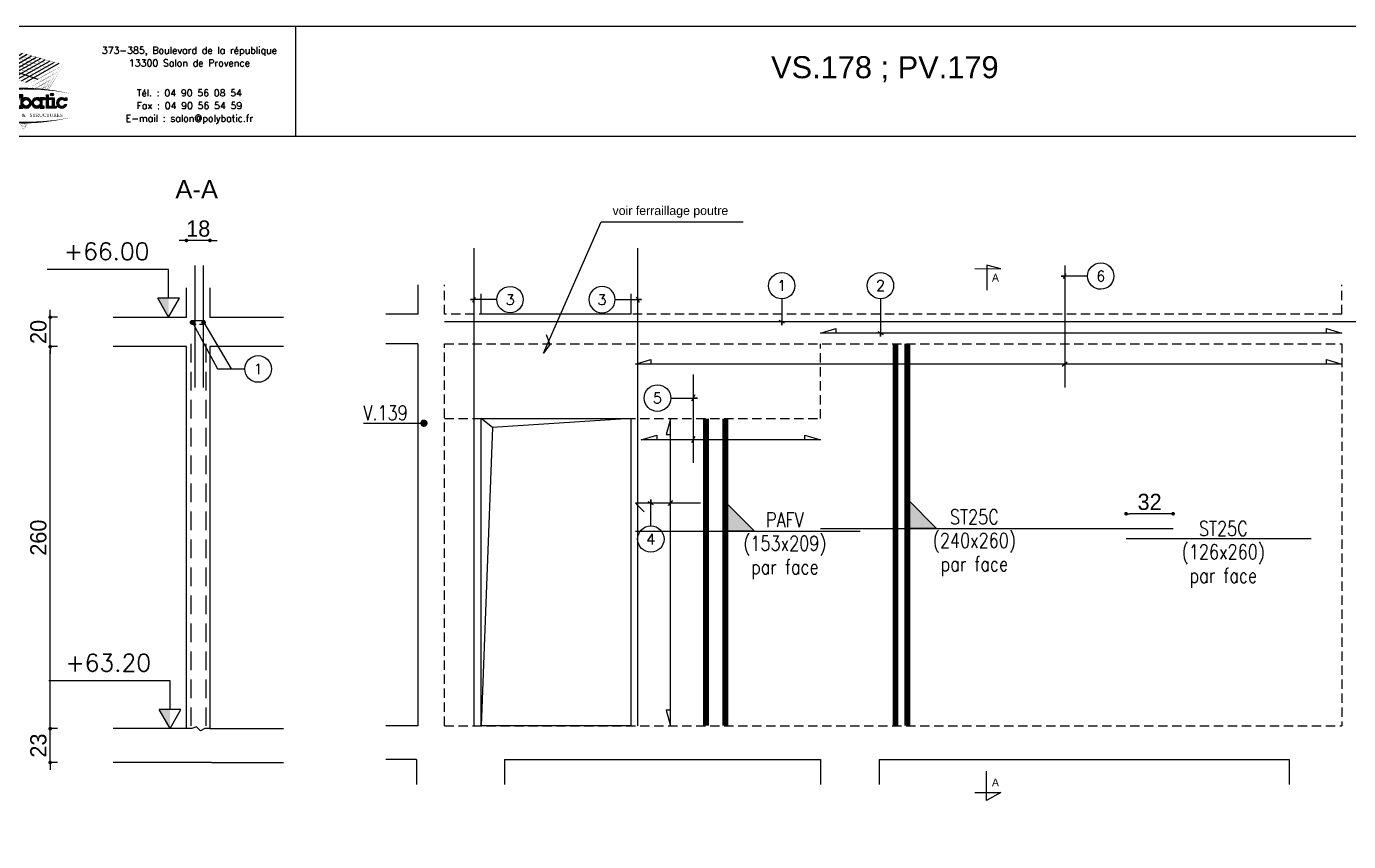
# Model space of a CAD drawing. Header units: metres. Extents: x -5618 to 118954, y -306 to 4637.
# Drawn here: x 90001 to 90901, y 1019 to 1574 of the extents above; entities that cross this region are included whole.
import ezdxf
from ezdxf.enums import TextEntityAlignment as Align

# ---------------------------------------------------------------- set-up
doc = ezdxf.new("R2010")
doc.units = ezdxf.units.M
doc.linetypes.add('CACHE', pattern=[9.525, 6.35, -3.175])
doc.linetypes.add('CACHEX2', pattern=[19.05, 12.7, -6.35])
for name, color, linetype in [('COTATION', 1, 'Continuous'), ('GO-FER-HA', 140, 'Continuous'), ('GO-TEXTE', 9, 'Continuous'), ('K_ENT_M_Building_V.76', 7, 'Continuous'), ('STR_COTATION', 1, 'Continuous'), ('STR_TS', 22, 'Continuous'), ('STR_TS_TXT', 7, 'Continuous'), ('STR_VOI-POT', 6, 'Continuous')]:
    doc.layers.add(name, color=color, linetype=linetype)
doc.layers.add('Kofragna_forma', color=7, linetype='Continuous', lineweight=70)
doc.styles.add('ARIAL', font='ARIAL.TTF')
doc.styles.add('GrDimensions', font='simplex.shx')
doc.styles.add('Lucida', font='LSANSI.TTF')
doc.styles.add('POLYBATIC', font='TIMES.TTF')
doc.styles.add('schéma', font='simplex.shx')
doc.styles.add('TEXTE', font='romans.shx')
doc.styles.add('TEXTE TS', font='romans.shx', dxfattribs={"width": 0.7, "oblique": 15})
doc.styles.add('TEXTEBA', font='ARIAL.TTF')
doc.dimstyles.new('COUPE-20', dxfattribs={"dimscale": 0.5, "dimtxt": 22, "dimasz": 5, "dimexe": 0.05, "dimexo": 0, "dimgap": 5, "dimtad": 1, "dimdec": 0, "dimdsep": 46, "dimtxsty": 'Standard', "dimblk1": 'DOT', "dimblk2": 'DOT', "dimsah": 1, "dimcen": 0, "dimdle": 150, "dimclrd": 1, "dimclre": 1, "dimclrt": 7, "dimadec": 0, "dimazin": 0, "dimtfac": 1, "dimtdec": 0, "dimtix": 1, "dimtmove": 2, "dimatfit": 3, "dimldrblk": 'DOT', "dimfxl": 0, "dimtvp": 1, "dimtolj": 1, "dimtzin": 0, "dimarcsym": 0})

# ---------------------------------------------------------------- blocks, each defined once
blk = doc.blocks.new('A$C492E529B')
h = blk.add_hatch(color=256)
h.paths.add_polyline_path([(-1.983, 0.1), (-2.083, 0.1), (-2.083, 0.3), (-1.933, 0.3, 1), (-1.933, 0.7), (-2.283, 0.7), (-2.283, 0.6), (-2.183, 0.6), (-2.183, 0.1), (-2.283, 0.1), (-2.283, 0), (-1.983, 0)])
h.paths.add_polyline_path([(-2.083, 0.4), (-2.083, 0.6), (-1.933, 0.6, -1), (-1.933, 0.4)], flags=16)
for color, points in [(256, [(-0.938, 0.7), (-1.138, 0.7), (-1.138, 0.6), (-1.038, 0.6), (-1.038, 0.1), (-1.138, 0.1), (-1.138, 0), (-0.838, 0), (-0.838, 0.1), (-0.938, 0.1)]), (256, [(1.393, 0.55), (1.292, 0.55), (1.292, 0.7), (1.193, 0.7), (1.193, 0.55), (1.093, 0.55), (1.093, 0.45), (1.193, 0.45), (1.193, 0), (1.393, 0), (1.393, 0.1), (1.292, 0.1), (1.292, 0.45), (1.393, 0.45)]), (140, [(1.413, 0.725, 1), (1.563, 0.725, 1)]), (256, [(-0.367, 0.45), (-0.268, 0.45), (-0.268, 0.55), (-0.523, 0.55), (-0.523, 0.45), (-0.473, 0.45), (-0.543, 0.253), (-0.612, 0.45), (-0.562, 0.45), (-0.562, 0.55), (-0.818, 0.55), (-0.818, 0.45), (-0.718, 0.45), (-0.595, 0.101), (-0.648, -0.05), (-0.718, -0.05), (-0.718, -0.15), (-0.468, -0.15), (-0.468, -0.05), (-0.543, -0.05)]), (256, [(1.613, 0.55), (1.413, 0.55), (1.413, 0.45), (1.513, 0.45), (1.513, 0.1), (1.413, 0.1), (1.413, 0), (1.712, 0), (1.712, 0.1), (1.613, 0.1)]), (256, [(2.13, 0.4), (2.283, 0.4), (2.283, 0.55), (2.183, 0.55), (2.183, 0.487, 3.359496), (2.272, 0.2), (2.166, 0.2, -3.125802)])]:
    blk.add_hatch(color=color).paths.add_polyline_path(points)
h = blk.add_hatch(color=256)
h.paths.add_polyline_path([(-0.047, 0.487), (-0.047, 0.7), (-0.248, 0.7), (-0.248, 0.6), (-0.147, 0.6), (-0.147, 0.1), (-0.248, 0.1), (-0.248, 0), (-0.047, 0), (-0.047, 0.063, 2.12132)])
h.paths.add_polyline_path([(-0.047, 0.275, -1), (0.303, 0.275, -1)], flags=16)
h = blk.add_hatch(color=256)
h.paths.add_polyline_path([(-1.158, 0.275, 1), (-1.708, 0.275, 1)])
h.paths.add_polyline_path([(-1.608, 0.275, -1), (-1.258, 0.275, -1)], flags=16)
h = blk.add_hatch(color=256)
h.paths.add_polyline_path([(1.073, 0.1), (0.973, 0.1), (0.973, 0.45), (1.073, 0.45), (1.073, 0.55), (0.873, 0.55), (0.873, 0.487, 2.12132), (0.873, 0.063), (0.873, 0), (1.073, 0)])
h.paths.add_polyline_path([(0.523, 0.275, -1), (0.873, 0.275, -1)], flags=16)
for p, q in [((-0.595, 0.101), (-0.718, 0.45)), ((-0.648, -0.05), (-0.595, 0.101)), ((-0.543, 0.253), (-0.612, 0.45)), ((-0.543, -0.05), (-0.367, 0.45)), ((-0.543, 0.253), (-0.473, 0.45)), ((0.873, 0.55), (0.873, 0.487)), ((1.073, 0.55), (0.873, 0.55)), ((0.873, 0.063), (0.873, 0)), ((0.973, 0.1), (0.973, 0.45)), ((0.973, 0.45), (1.073, 0.45)), ((1.073, 0.1), (0.973, 0.1)), ((1.073, 0.45), (1.073, 0.55)), ((1.073, 0), (1.073, 0.1)), ((2.166, 0.2), (2.272, 0.2)), ((0.873, 0), (1.073, 0))]:
    blk.add_line(p, q)
for points in [[(-2.283, 0.7), (-1.933, 0.7)], [(-2.283, 0.7), (-2.283, 0.6), (-2.183, 0.6), (-2.183, 0.1), (-2.283, 0.1), (-2.283, 0), (-1.983, 0), (-1.983, 0.1), (-2.083, 0.1), (-2.083, 0.3), (-1.933, 0.3)], [(-1.138, 0.7), (-0.938, 0.7), (-0.938, 0.1), (-0.838, 0.1), (-0.838, 0), (-1.138, 0), (-1.138, 0.1), (-1.038, 0.1), (-1.038, 0.6), (-1.138, 0.6), (-1.138, 0.7)], [(-0.248, 0.7), (-0.248, 0.6), (-0.147, 0.6), (-0.147, 0.1), (-0.248, 0.1), (-0.248, 0), (-0.047, 0), (-0.047, 0.063)], [(-0.047, 0.487), (-0.047, 0.7), (-0.248, 0.7)], [(1.093, 0.55), (1.193, 0.55), (1.193, 0.7), (1.292, 0.7), (1.292, 0.55), (1.393, 0.55), (1.393, 0.45), (1.292, 0.45), (1.292, 0.1), (1.393, 0.1), (1.393, 0), (1.193, 0), (1.193, 0.45), (1.093, 0.45)], [(-2.083, 0.4), (-2.083, 0.6), (-1.933, 0.6)], [(-2.083, 0.4), (-1.933, 0.4)], [(-0.818, 0.55), (-0.562, 0.55)], [(-0.818, 0.55), (-0.818, 0.45), (-0.718, 0.45)], [(-0.612, 0.45), (-0.562, 0.45), (-0.562, 0.55)], [(-0.523, 0.55), (-0.268, 0.55), (-0.268, 0.45), (-0.367, 0.45)], [(-0.473, 0.45), (-0.523, 0.45), (-0.523, 0.55)], [(1.093, 0.45), (1.093, 0.55)], [(1.413, 0.45), (1.413, 0.55), (1.613, 0.55), (1.613, 0.1), (1.712, 0.1), (1.712, 0), (1.413, 0), (1.413, 0.1), (1.513, 0.1), (1.513, 0.45), (1.413, 0.45)], [(2.183, 0.487), (2.183, 0.55), (2.283, 0.55), (2.283, 0.4), (2.13, 0.4)], [(-0.648, -0.05), (-0.718, -0.05), (-0.718, -0.15), (-0.468, -0.15), (-0.468, -0.05), (-0.543, -0.05)]]:
    blk.add_lwpolyline(points)
at = {"color": 140}
blk.add_circle((1.488, 0.725), 0.075, dxfattribs=at)
for centre, radius in [((-1.433, 0.275), 0.275), ((-1.433, 0.275), 0.175), ((0.128, 0.275), 0.175), ((0.698, 0.275), 0.175)]:
    blk.add_circle(centre, radius)
for centre, radius, start, end in [((-1.933, 0.5), 0.2, 270, 90), ((-1.933, 0.5), 0.1, 270, 90), ((0.128, 0.275), 0.275, 230.4788, 129.5212), ((0.698, 0.275), 0.275, 50.4788, 309.5212), ((2.008, 0.275), 0.275, 50.4788, 344.17338), ((2.008, 0.275), 0.175, 45.58469, 334.62307)]:
    blk.add_arc(centre, radius, start, end)
blk = doc.blocks.new('POLYBATIC')
at = {"color": 140}
for p, q in [((-0.43, 3.281), (-1.602, 2.578)), ((-1.435, 2.518), (-0.241, 3.228)), ((-1.309, 2.754), (0.586, 2.109)), ((-1.268, 2.457), (-0.053, 3.175)), ((0.135, 3.121), (-1.101, 2.397)), ((-0.934, 2.337), (0.323, 3.068)), ((-0.767, 2.276), (0.511, 3.015)), ((0.7, 2.962), (-0.6, 2.216)), ((-0.433, 2.156), (0.888, 2.908)), ((1.076, 2.855), (-0.266, 2.095)), ((-0.099, 2.035), (1.264, 2.802)), ((1.452, 2.749), (0.067, 1.974))]:
    blk.add_line(p, q, dxfattribs=at)
for points in [[(-1.016, 2.93, 0.0156, 0, 0), (-0.43, 3.281, 0, 0, 0)], [(0.605, 2.988, 0.0156, 0, 0), (-0.43, 3.281, 0, 0, 0)], [(-0.225, 1.716, 0.0149, 0, 0), (-0.43, 3.281, 0, 0, 0)], [(-1.602, 2.578, 0, 0.0156, 0), (-1.016, 2.93, 0, 0, 0)], [(-1.435, 2.518, 0, 0.0156, 0), (-0.838, 2.873, 0, 0, 0)], [(-0.361, 2.432, 0.0156, 0, 0), (-1.309, 2.754, 0, 0, 0)], [(-0.8, 1.684, 0.0121, 0, 0), (-1.309, 2.754, 0, 0, 0)], [(-1.268, 2.457, 0, 0.0156, 0), (-0.661, 2.816, 0, 0, 0)], [(-0.2, 2.524, 0.0156, 0, 0), (-1.162, 2.842, 0, 0, 0)], [(-0.692, 1.693, 0.0126, 0, 0), (-1.162, 2.842, 0, 0, 0)], [(-1.101, 2.397, 0, 0.0156, 0), (-0.483, 2.759, 0, 0, 0)], [(-0.039, 2.617, 0.0156, 0, 0), (-1.016, 2.93, 0, 0, 0)], [(-0.589, 1.7, 0.0131, 0, 0), (-1.016, 2.93, 0, 0, 0)], [(-0.391, 2.983, 0, 0.0156, 0), (-0.923, 2.663, 0, 0, 0)], [(0.122, 2.71, 0.0156, 0, 0), (-0.869, 3.018, 0, 0, 0)], [(-0.491, 1.706, 0.0136, 0, 0), (-0.869, 3.018, 0, 0, 0)], [(-0.838, 2.873, 0.0156, 0, 0), (-0.241, 3.228, 0, 0, 0)], [(0.283, 2.803, 0.0156, 0, 0), (-0.723, 3.105, 0, 0, 0)], [(-0.398, 1.71, 0.014, 0, 0), (-0.723, 3.105, 0, 0, 0)], [(-0.661, 2.816, 0.0156, 0, 0), (-0.053, 3.175, 0, 0, 0)], [(0.444, 2.896, 0.0156, 0, 0), (-0.576, 3.193, 0, 0, 0)], [(-0.309, 1.714, 0.0145, 0, 0), (-0.576, 3.193, 0, 0, 0)], [(-0.483, 2.759, 0.0156, 0, 0), (0.135, 3.121, 0, 0, 0)], [(-0.305, 2.702, 0.0156, 0, 0), (0.323, 3.068, 0, 0, 0)], [(-0.128, 2.646, 0.0156, 0, 0), (0.511, 3.015, 0, 0, 0)], [(0.05, 2.589, 0.0156, 0, 0), (0.7, 2.962, 0, 0, 0)], [(0.227, 2.532, 0.0156, 0, 0), (0.888, 2.908, 0, 0, 0)], [(1.289, 2.5, 0, 0.0156, 0), (0.283, 2.803, 0, 0, 0)], [(0.405, 2.475, 0.0156, 0, 0), (1.076, 2.855, 0, 0, 0)], [(1.465, 2.598, 0, 0.0156, 0), (0.444, 2.896, 0, 0, 0)], [(0.582, 2.418, 0.0156, 0, 0), (1.264, 2.802, 0, 0, 0)], [(1.641, 2.695, 0, 0.0156, 0), (0.605, 2.988, 0, 0, 0)], [(0.76, 2.362, 0.0156, 0, 0), (1.452, 2.749, 0, 0, 0)], [(-0.684, 2.246, 0.0156, 0, 0), (-1.602, 2.578, 0, 0, 0)], [(-1.031, 1.66, 0.0111, 0, 0), (-1.602, 2.578, 0, 0, 0)], [(-1.456, 2.344, 0, 0.0156, 0), (-0.923, 2.663, 0, 0, 0)], [(-0.522, 2.339, 0.0156, 0, 0), (-1.455, 2.666, 0, 0, 0)], [(-0.913, 1.673, 0.0116, 0, 0), (-1.455, 2.666, 0, 0, 0)], [(-1.31, 2.109, 0, 0.0156, 0), (-0.831, 2.397, 0, 0, 0)], [(-0.934, 2.337, 0, 0.0156, 0), (-0.305, 2.702, 0, 0, 0)], [(-0.352, 2.685, 0, 0.0156, 0), (-0.831, 2.397, 0, 0, 0)], [(-0.767, 2.276, 0, 0.0156, 0), (-0.128, 2.646, 0, 0, 0)], [(-0.312, 2.386, 0, 0.0156, 0), (-0.739, 2.131, 0, 0, 0)], [(0.234, 1.914, 0, 0.0156, 0), (-0.684, 2.246, 0, 0, 0)], [(-0.6, 2.216, 0, 0.0156, 0), (0.05, 2.589, 0, 0, 0)], [(0.41, 2.012, 0, 0.0156, 0), (-0.522, 2.339, 0, 0, 0)], [(-0.433, 2.156, 0, 0.0156, 0), (0.227, 2.532, 0, 0, 0)], [(0.586, 2.109, 0, 0.0156, 0), (-0.361, 2.432, 0, 0, 0)], [(-0.266, 2.095, 0, 0.0156, 0), (0.405, 2.475, 0, 0, 0)], [(0.762, 2.207, 0, 0.0156, 0), (-0.2, 2.524, 0, 0, 0)], [(-0.099, 2.035, 0, 0.0156, 0), (0.582, 2.418, 0, 0, 0)], [(0.937, 2.305, 0, 0.0156, 0), (-0.039, 2.617, 0, 0, 0)], [(0.067, 1.974, 0, 0.0156, 0), (0.76, 2.362, 0, 0, 0)], [(1.113, 2.402, 0, 0.0156, 0), (0.122, 2.71, 0, 0, 0)], [(0.234, 1.914, 0, 0.0156, 0), (0.937, 2.305, 0, 0, 0)], [(0.587, 1.7, 0.00718, 0, 0), (0.762, 2.207, 0, 0, 0)], [(0.689, 1.693, 0.0083, 0, 0), (0.937, 2.305, 0, 0, 0)], [(0.765, 1.884, 0.0156, 0, 0), (1.342, 2.205, 0, 0, 0)], [(0.781, 1.685, 0.00933, 0, 0), (1.113, 2.402, 0, 0, 0)], [(0.852, 2.095, 0.0156, 0, 0), (1.491, 2.45, 0, 0, 0)], [(0.865, 1.678, 0.0103, 0, 0), (1.289, 2.5, 0, 0, 0)], [(0.937, 2.305, 0.0156, 0, 0), (1.641, 2.695, 0, 0, 0)], [(0.942, 1.67, 0.0112, 0, 0), (1.465, 2.598, 0, 0, 0)], [(1.012, 1.663, 0.012, 0, 0), (1.641, 2.695, 0, 0, 0)], [(-1.953, 1.508, 0, 0.0781, -0.053843), (0, 1.719, 0, 0, 0)], [(-1.165, 1.875, 0, 0.0156, 0), (-0.739, 2.131, 0, 0, 0)], [(-1.019, 1.641, 0, 0.0156, 0), (-0.646, 1.864, 0, 0, 0)], [(-0.273, 2.088, 0, 0.0156, 0), (-0.646, 1.864, 0, 0, 0)], [(-0.234, 1.79, 0, 0.00638, 0), (-0.365, 1.711, 0, 0.00638, 0)], [(1.953, 1.508, 0, 0.0781, 0.053843), (0, 1.719, 0, 0, 0)], [(0.213, 1.74, 0, 0.0156, 0), (0.852, 2.095, 0, 0, 0)], [(0.21, 1.716, 0.00323, 0, 0), (0.234, 1.914, 0, 0, 0)], [(0.349, 1.712, 0.00465, 0, 0), (0.41, 2.012, 0, 0, 0)], [(0.447, 1.708, 0.00693, 0.0156, 0), (0.767, 1.886, 0, 0, 0)], [(0.474, 1.706, 0.00597, 0, 0), (0.586, 2.109, 0, 0, 0)], [(0.68, 1.675, 0.0156, 0, 0), (1.193, 1.96, 0, 0, 0)], [(0.96, 1.668, 0.00293, 0, 0), (1.044, 1.715, 0, 0, 0)], [(-1.953, 0.523, 0, 0.0781, 0.053843), (0, 0.312, 0, 0, 0)], [(1.953, 0.523, 0, 0.0781, -0.053843), (0, 0.312, 0, 0, 0)], [(0, 0, 0, 0.00381, 0), (-0.195, 0.315, 0, 0.00381, 0)], [(0, 0, 0, 0.00368, 0), (-0.171, 0.314, 0, 0.00368, 0)], [(0, 0, 0, 0.00356, 0), (-0.149, 0.314, 0, 0.00356, 0)], [(0, 0, 0, 0.00345, 0), (-0.128, 0.313, 0, 0.00345, 0)], [(0, 0, 0, 0.00334, 0), (-0.109, 0.313, 0, 0.00334, 0)], [(0, 0, 0, 0.00324, 0), (-0.09, 0.313, 0, 0.00324, 0)], [(0, 0, 0, 0.00315, 0), (-0.073, 0.313, 0, 0.00315, 0)], [(0, 0, 0, 0.00306, 0), (-0.056, 0.313, 0, 0.00306, 0)], [(0, 0, 0, 0.00306, 0), (-0.056, 0.313, 0, 0.00306, 0)], [(0, 0, 0, 0.00298, 0), (-0.041, 0.313, 0, 0.00298, 0)], [(0, 0, 0, 0.0051, 0), (0.038, 0.313, 0, 0.0051, 0)], [(0, 0, 0, 0.00425, 0), (0.127, 0.313, 0, 0.00425, 0)], [(0, 0, 0, 0.00408, 0), (0.145, 0.314, 0, 0.00408, 0)], [(0, 0, 0, 0.00392, 0), (0.162, 0.314, 0, 0.00392, 0)], [(0, 0, 0, 0.00378, 0), (0.177, 0.314, 0, 0.00378, 0)], [(0, 0, 0, 0.00365, 0), (0.191, 0.315, 0, 0.00365, 0)], [(0, 0, 0, 0.00486, 0), (0.064, 0.313, 0, 0.00486, 0)], [(0, 0, 0, 0.00464, 0), (0.087, 0.313, 0, 0.00464, 0)], [(0, 0, 0, 0.00443, 0), (0.108, 0.313, 0, 0.00443, 0)]]:
    blk.add_lwpolyline(points, format="xyseb", dxfattribs=at)
at = {"color": 5, "xscale": 0.78125, "yscale": 0.78125, "zscale": 0.78125}
blk.add_blockref('A$C492E529B', (0, 0.91), dxfattribs=at)
at = {"lineweight": 60, "style": 'POLYBATIC'}
for s, p in [('BÉTON ARMÉ', (-1.587, 0.547)), ('STRUCTURES', (0.24, 0.547))]:
    blk.add_text(s, height=0.1406, dxfattribs=at).set_placement(p)
at = {"color": 140, "style": 'POLYBATIC'}
blk.add_text('&', height=0.141, dxfattribs=at).set_placement((0, 0.547), align=Align.CENTER)
blk = doc.blocks.new('ime')
at = {"layer": 'COTATION', "const_width": 2.5}
blk.add_lwpolyline([(1.25, 0, -1), (-1.25, 0, -1)], format="xyb", close=True, dxfattribs=at)
at = {"layer": 'COTATION'}
blk.add_lwpolyline([(41.09, 0), (0, 0)], dxfattribs=at)
at = {"layer": 'COTATION', "color": 7, "style": 'TEXTE TS', "width": 0.8}
blk.add_attdef('NAME', (9.08, 2), '', height=10, dxfattribs=at)
blk = doc.blocks.new('_DOT')
at = {"color": 0, "linetype": 'ByBlock'}
blk.add_line((-0.5, 0), (-1, 0), dxfattribs=at)
at = {"color": 0, "linetype": 'ByBlock', "const_width": 0.5}
blk.add_lwpolyline([(-0.25, 0, 1), (0.25, 0, 1)], format="xyb", close=True, dxfattribs=at)
blk = doc.blocks.new('*D1232')
at = {"layer": 'COTATION', "color": 1, "lineweight": -2, "ltscale": 4.5}
for p, q in [((90017.02, 1098.29), (90017.02, 1100.79)), ((90022.02, 1095.79), (90016.99, 1095.79)), ((90017.02, 1072.79), (90017.02, 1095.79)), ((90022.02, 1072.79), (90016.99, 1072.79)), ((90017.02, 1070.29), (90017.02, 1067.79))]:
    blk.add_line(p, q, dxfattribs=at)
at = {"layer": 'DEFPOINTS', "color": 0, "lineweight": -3, "ltscale": 4.5}
for p in [(90017.02, 1095.79), (90059.79, 1095.79), (90059.79, 1072.79)]:
    blk.add_point(p, dxfattribs=at)
at = {"layer": 'COTATION', "color": 1, "lineweight": -2, "ltscale": 4.5, "xscale": 2.5, "yscale": 2.5, "zscale": 2.5}
for p, rotation in [((90017.02, 1095.79), 270), ((90017.02, 1072.79), 90)]:
    blk.add_blockref('_DOT', p, dxfattribs=dict(at, rotation=rotation))
at = {"layer": 'COTATION', "color": 7, "lineweight": -3, "ltscale": 4.5, "insert": (90009.02, 1084.29), "char_height": 11, "attachment_point": 5, "rotation": 90}
blk.add_mtext('\\A1;23', dxfattribs=at)
blk = doc.blocks.new('*D1233')
at = {"layer": 'COTATION', "color": 1, "lineweight": -2, "ltscale": 4.5}
for p, q in [((90022.02, 1355.79), (90016.99, 1355.79)), ((90017.02, 1098.29), (90017.02, 1353.29)), ((90022.02, 1095.79), (90016.99, 1095.79))]:
    blk.add_line(p, q, dxfattribs=at)
at = {"layer": 'DEFPOINTS', "color": 0, "lineweight": -3, "ltscale": 4.5}
for p in [(90017.02, 1355.79), (90059.79, 1355.79), (90059.79, 1095.79)]:
    blk.add_point(p, dxfattribs=at)
at = {"layer": 'COTATION', "color": 1, "lineweight": -2, "ltscale": 4.5, "xscale": 2.5, "yscale": 2.5, "zscale": 2.5}
for p, rotation in [((90017.02, 1355.79), 90), ((90017.02, 1095.79), 270)]:
    blk.add_blockref('_DOT', p, dxfattribs=dict(at, rotation=rotation))
at = {"layer": 'COTATION', "color": 7, "lineweight": -3, "ltscale": 4.5, "insert": (90009.02, 1225.79), "char_height": 11, "attachment_point": 5, "rotation": 90}
blk.add_mtext('\\A1;260', dxfattribs=at)
blk = doc.blocks.new('*D1234')
at = {"layer": 'COTATION', "color": 1, "lineweight": -2, "ltscale": 4.5}
for p, q in [((90017.02, 1378.29), (90017.02, 1380.79)), ((90022.02, 1375.79), (90016.99, 1375.79)), ((90017.02, 1355.79), (90017.02, 1375.79)), ((90022.02, 1355.79), (90016.99, 1355.79)), ((90017.02, 1353.29), (90017.02, 1350.79))]:
    blk.add_line(p, q, dxfattribs=at)
at = {"layer": 'DEFPOINTS', "color": 0, "lineweight": -3, "ltscale": 4.5}
for p in [(90017.02, 1375.79), (90059.79, 1375.79), (90059.79, 1355.79)]:
    blk.add_point(p, dxfattribs=at)
at = {"layer": 'COTATION', "color": 1, "lineweight": -2, "ltscale": 4.5, "xscale": 2.5, "yscale": 2.5, "zscale": 2.5}
for p, rotation in [((90017.02, 1375.79), 270), ((90017.02, 1355.79), 90)]:
    blk.add_blockref('_DOT', p, dxfattribs=dict(at, rotation=rotation))
at = {"layer": 'COTATION', "color": 7, "lineweight": -3, "ltscale": 4.5, "insert": (90009.02, 1365.79), "char_height": 11, "attachment_point": 5, "rotation": 90}
blk.add_mtext('\\A1;20', dxfattribs=at)
blk = doc.blocks.new('*D1235')
at = {"layer": 'DEFPOINTS', "color": 0, "lineweight": -3, "ltscale": 4.5}
for p in [(90109.79, 1428.07), (90109.79, 1395.79, 187.69), (90125.79, 1395.79, 187.69)]:
    blk.add_point(p, dxfattribs=at)
at = {"layer": 'STR_COTATION', "color": 1, "lineweight": -2, "ltscale": 4.5}
for p, q in [((90107.29, 1428.07), (90104.79, 1428.07)), ((90109.79, 1428.08), (90109.79, 1428.09)), ((90125.79, 1428.07), (90109.79, 1428.07)), ((90125.79, 1428.08), (90125.79, 1428.09)), ((90128.29, 1428.07), (90130.79, 1428.07))]:
    blk.add_line(p, q, dxfattribs=at)
at = {"layer": 'STR_COTATION', "color": 1, "lineweight": -2, "ltscale": 4.5, "xscale": 2.5, "yscale": 2.5, "zscale": 2.5}
blk.add_blockref('_DOT', (90109.79, 1428.07), dxfattribs=at)
at = {"layer": 'STR_COTATION', "color": 1, "lineweight": -2, "ltscale": 4.5, "xscale": 2.5, "yscale": 2.5, "zscale": 2.5, "rotation": 180}
blk.add_blockref('_DOT', (90125.79, 1428.07), dxfattribs=at)
at = {"layer": 'STR_COTATION', "color": 7, "lineweight": -3, "ltscale": 4.5, "insert": (90117.79, 1436.07), "char_height": 11, "attachment_point": 5}
blk.add_mtext('\\A1;18', dxfattribs=at)
blk = doc.blocks.new('mrega')
at = {"layer": 'STR_TS_TXT', "style": 'TEXTE TS', "width": 0.8}
for tag, p in [('ST10', (14.48, 0)), ('DIM', (14.48, -16)), ('NOTE', (14.48, -32))]:
    blk.add_attdef(tag, text='', height=10, dxfattribs=at).set_placement(p, align=Align.CENTER)
blk = doc.blocks.new('A$C6F247267')
blk.add_hatch(color=256).paths.add_polyline_path([(0, -0.2), (-0.2, 0), (0, 0)])
blk.add_lwpolyline([(-0.2, 0), (0, 0), (0, -0.2), (-0.2, 0)])
blk = doc.blocks.new('*D1367')
at = {"layer": 'DEFPOINTS', "color": 0, "linetype": 'ByBlock', "lineweight": -3, "ltscale": 4.5}
for p in [(90749.42, 1242.07), (90749.42, 1225.1, 281.53), (90781.42, 1232.1, 281.53)]:
    blk.add_point(p, dxfattribs=at)
at = {"layer": 'STR_COTATION', "color": 1, "linetype": 'ByBlock', "lineweight": -2, "ltscale": 4.5}
for p, q in [((90749.42, 1242.09), (90749.42, 1242.09)), ((90778.92, 1242.07), (90751.92, 1242.07)), ((90781.42, 1242.09), (90781.42, 1242.09))]:
    blk.add_line(p, q, dxfattribs=at)
at = {"layer": 'STR_COTATION', "color": 1, "linetype": 'ByBlock', "lineweight": -2, "ltscale": 4.5, "xscale": 2.5, "yscale": 2.5, "zscale": 2.5, "rotation": 180}
blk.add_blockref('_DOT', (90749.42, 1242.07), dxfattribs=at)
at = {"layer": 'STR_COTATION', "color": 1, "linetype": 'ByBlock', "lineweight": -2, "ltscale": 4.5, "xscale": 2.5, "yscale": 2.5, "zscale": 2.5}
blk.add_blockref('_DOT', (90781.42, 1242.07), dxfattribs=at)
at = {"layer": 'STR_COTATION', "color": 7, "linetype": 'ByBlock', "lineweight": -3, "ltscale": 4.5, "insert": (90765.42, 1250.07), "char_height": 11, "attachment_point": 5}
blk.add_mtext('\\A1;32', dxfattribs=at)

msp = doc.modelspace()

# ---------------------------------------------------------------- linework, layer by layer
at = {"color": 7, "linetype": 'Continuous', "lineweight": -3}
for p, q in [((90104.96, 1388.79, 187.69), (90090.21, 1388.79, 187.69)), ((90097.59, 1375.79, 187.69), (90090.21, 1388.79, 187.69)), ((90104.96, 1388.79, 187.69), (90090.21, 1388.79, 187.69)), ((90097.59, 1375.79, 187.69), (90090.21, 1388.79, 187.69)), ((90097.59, 1375.79, 187.69), (90104.96, 1388.79, 187.69)), ((90097.59, 1375.79, 187.69), (90104.96, 1388.79, 187.69)), ((90106.02, 1108.79, 187.69), (90091.27, 1108.79, 187.69)), ((90098.65, 1095.79, 187.69), (90091.27, 1108.79, 187.69)), ((90106.02, 1108.79, 187.69), (90091.27, 1108.79, 187.69)), ((90098.65, 1095.79, 187.69), (90091.27, 1108.79, 187.69)), ((90098.65, 1095.79, 187.69), (90106.02, 1108.79, 187.69)), ((90098.65, 1095.79, 187.69), (90106.02, 1108.79, 187.69))]:
    msp.add_line(p, q, dxfattribs=at)
msp.add_lwpolyline([(89957.27, 1573.71), (89957.27, 623.81), (91317.13, 623.81), (91317.13, 1573.71)], close=True)
for points in [[(90183.91, 1573.71), (90183.91, 1498.77)], [(91317.13, 1498.77), (89957.27, 1498.77)]]:
    msp.add_lwpolyline(points)
at = {"lineweight": 18, "elevation": 187.69}
msp.add_lwpolyline([(90125.79, 1095.79), (90122.33, 1095.79), (90119.3, 1094.36), (90116.56, 1097.13), (90113.4, 1095.79), (90109.79, 1095.79)], dxfattribs=at)
at = {"color": 7, "linetype": 'Continuous', "lineweight": -3}
for points in [[(90090.21, 1388.79, 187.69), (90097.59, 1375.79, 187.69), (90097.59, 1388.76, 187.69)], [(90090.21, 1388.79, 187.69), (90097.59, 1375.79, 187.69), (90097.59, 1388.76, 187.69)], [(90091.27, 1108.79, 187.69), (90098.65, 1095.79, 187.69), (90098.65, 1108.75, 187.69)], [(90091.27, 1108.79, 187.69), (90098.65, 1095.79, 187.69), (90098.65, 1108.75, 187.69)]]:
    msp.add_solid(points, dxfattribs=at)
at = {"layer": 'COTATION'}
for p, q in [((90706, 1342.49, 281.53), (90709.36, 1345.44, 281.53)), ((90438.02, 1247.62, 375.38), (90440.97, 1250.97, 375.38))]:
    msp.add_line(p, q, dxfattribs=at)
for points, elevation in [([(90885.77, 1365.03), (90885.77, 1368.03), (90896.32, 1365.03), (90541.37, 1365.03), (90551.93, 1368.03), (90551.93, 1365.03)], 375.38), ([(90885.77, 1343.97), (90885.77, 1346.97), (90896.32, 1343.97), (90415.37, 1343.97), (90425.93, 1346.97), (90425.93, 1343.97)], 281.53), ([(90439.28, 1108.35), (90436.28, 1108.35), (90439.28, 1097.79), (90439.28, 1306.54), (90436.28, 1295.98), (90439.28, 1295.98)], 281.53), ([(90530.81, 1292.43), (90530.81, 1295.43), (90541.37, 1292.43), (90419.37, 1292.43), (90429.93, 1295.43), (90429.93, 1292.43)], 281.53), ([(90455.8, 1294.55), (90453.56, 1290.31)], 281.53)]:
    msp.add_lwpolyline(points, dxfattribs=dict(at, elevation=elevation))
at = {"layer": 'GO-FER-HA'}
for points, elevation in [([(90514.96, 1388.26, -512.322006), (90515.03, 1388.26), (90515.03, 1370.39), (90515.03, 1372.79), (90516.73, 1371.9), (90513.33, 1373.69)], 281.53), ([(90582.17, 1388.37, -512.322006), (90582.24, 1388.37), (90582.24, 1362.63), (90582.24, 1365.03), (90583.94, 1364.13), (90580.55, 1365.93)], 375.38), ([(90723.15, 1403.84, -512.322006), (90723.15, 1403.77), (90705.28, 1403.77), (90707.68, 1403.77), (90706.78, 1402.07), (90708.58, 1405.47)], 281.53), ([(90321.09, 1387.84, -512.322006), (90321.09, 1387.77), (90303.23, 1387.77), (90305.63, 1387.77), (90304.73, 1386.07), (90306.52, 1389.47)], 375.38), ([(90401.65, 1387.84, 512.322006), (90401.65, 1387.77), (90419.52, 1387.77), (90417.12, 1387.77), (90418.02, 1386.07), (90416.22, 1389.47)], 375.38), ([(90425.93, 1233.83, -512.322006), (90425.86, 1233.83), (90425.86, 1251.69), (90425.86, 1249.29), (90424.16, 1250.19), (90427.56, 1248.4)], 375.38)]:
    msp.add_lwpolyline(points, format="xyb", dxfattribs=dict(at, elevation=elevation))
for points, elevation in [([(90113.8, 1372.22), (90130.95, 1340.59), (90149.53, 1340.59)], 93.84), ([(90121.5, 1372.22), (90140.28, 1340.59), (90149.53, 1340.59)], 93.84), ([(90439.43, 1320.8), (90457.68, 1320.8), (90454.68, 1320.8), (90455.8, 1322.92), (90453.56, 1318.67)], 281.53)]:
    msp.add_lwpolyline(points, dxfattribs=dict(at, elevation=elevation))
for centre in [(90158.59, 1340.59, 93.84), (90430.38, 1320.8, 281.53)]:
    msp.add_circle(centre, 9.06, dxfattribs=at)
at = {"layer": 'GO-TEXTE', "color": 2}
msp.add_lwpolyline([(90354.55, 1363.97), (90357.05, 1357.15), (90352.82, 1351.45), (90392.05, 1440.69), (90488.82, 1440.69)], dxfattribs=at)
at = {"layer": 'GO-TEXTE', "elevation": 281.53, "flags": 128}
for points in [[(90646.54, 1408.86), (90664.19, 1408.85), (90654.51, 1411.14), (90654.51, 1394.22)], [(90646.52, 1052.28), (90664.17, 1052.28), (90654.49, 1047), (90654.49, 1066.92)]]:
    msp.add_lwpolyline(points, dxfattribs=at)
at = {"layer": 'K_ENT_M_Building_V.76', "color": 30, "linetype": 'Continuous', "lineweight": -3}
for p, q in [((90091.09, 1408.29, 187.69), (90014.95, 1408.29, 187.69)), ((90091.09, 1408.29, 187.69), (90014.95, 1408.29, 187.69)), ((90097.59, 1408.29, 187.69), (90091.09, 1408.29, 187.69)), ((90097.59, 1408.29, 187.69), (90091.09, 1408.29, 187.69)), ((90097.59, 1388.79, 187.69), (90097.59, 1408.29, 187.69)), ((90097.59, 1388.79, 187.69), (90097.59, 1408.29, 187.69)), ((90092.15, 1128.29, 187.69), (90016, 1128.29, 187.69)), ((90092.15, 1128.29, 187.69), (90016, 1128.29, 187.69)), ((90098.65, 1128.29, 187.69), (90092.15, 1128.29, 187.69)), ((90098.65, 1128.29, 187.69), (90092.15, 1128.29, 187.69)), ((90098.65, 1108.79, 187.69), (90098.65, 1128.29, 187.69)), ((90098.65, 1108.79, 187.69), (90098.65, 1128.29, 187.69))]:
    msp.add_line(p, q, dxfattribs=at)
at = {"layer": 'Kofragna_forma', "color": 4, "lineweight": -3}
for p, q in [((90109.79, 1375.79, 187.69), (90109.79, 1395.79, 187.69)), ((90125.79, 1395.79, 187.69), (90125.79, 1375.79, 187.69)), ((90267.37, 1397.79, 281.53), (90267.37, 1377.79, 281.53)), ((90267.37, 1377.79, 281.53), (90245.58, 1377.79, 281.53)), ((90059.79, 1375.79, 187.69), (90109.79, 1375.79, 187.69)), ((90125.79, 1375.79, 281.53), (90175.79, 1375.79, 281.53)), ((90109.79, 1355.79, 187.69), (90059.79, 1355.79, 187.69)), ((90109.79, 1095.79, 187.69), (90109.79, 1355.79, 187.69)), ((90125.79, 1355.79, 187.69), (90125.79, 1095.79, 187.69)), ((90175.79, 1355.79, 281.53), (90125.79, 1355.79, 281.53)), ((90267.37, 1357.79, 281.53), (90245.58, 1357.79, 281.53)), ((90267.37, 1357.79, 281.53), (90267.37, 1158.79, 281.53)), ((90267.37, 1158.79, 281.53), (90267.37, 1097.79, 281.53)), ((90109.79, 1095.79, 187.69), (90059.79, 1095.79, 187.69)), ((90125.79, 1095.79, 187.69), (90175.79, 1095.79, 187.69)), ((90267.37, 1097.79, 281.53), (90245.58, 1097.79, 281.53)), ((90126.79, 1072.79, 187.69), (90059.79, 1072.79, 187.69)), ((90126.79, 1072.79, 187.69), (90175.79, 1072.79, 187.69)), ((90266.37, 1074.79, 281.53), (90245.58, 1074.79, 281.53)), ((90266.37, 1074.79, 281.53), (90266.37, 1057.79, 281.53)), ((90326.37, 1074.79, 281.53), (90541.37, 1074.79, 281.53)), ((90326.37, 1074.79, 281.53), (90326.37, 1057.79, 281.53)), ((90541.37, 1074.79, 281.53), (90541.37, 1057.79, 281.53)), ((90581.37, 1074.79, 281.53), (90860.42, 1074.79, 281.53)), ((90581.37, 1074.79, 281.53), (90581.37, 1057.79, 281.53)), ((90860.42, 1074.79, 281.53), (90860.42, 1057.79, 281.53))]:
    msp.add_line(p, q, dxfattribs=at)
at = {"layer": 'Kofragna_forma', "linetype": 'CACHE', "lineweight": -3}
for p, q in [((90285.37, 1377.79, 281.53), (90285.37, 1397.79, 281.53)), ((90896.32, 1377.79, 281.53), (90896.32, 1397.79, 281.53)), ((90896.32, 1377.79, 281.53), (90285.37, 1377.79, 281.53)), ((90285.37, 1097.79, 281.53), (90285.37, 1357.79, 281.53)), ((90285.37, 1357.79, 281.53), (90896.32, 1357.79, 281.53)), ((90541.37, 1306.79, 281.53), (90541.37, 1357.79, 281.53)), ((90896.32, 1357.79, 281.53), (90896.32, 1097.79, 281.53)), ((90285.37, 1306.79, 281.53), (90541.37, 1306.79, 281.53)), ((90285.37, 1097.79, 281.53), (90896.32, 1097.79, 281.53))]:
    msp.add_line(p, q, dxfattribs=at)
at = {"layer": 'Kofragna_forma', "color": 4, "lineweight": -3, "elevation": 281.53}
for points in [[(90412.37, 1391.79), (90412.37, 1377.79), (90310.37, 1377.79), (90310.37, 1391.79)], [(90310.37, 1306.79), (90412.37, 1306.79), (90412.37, 1097.79), (90310.37, 1097.79), (90310.37, 1306.79)], [(90412.37, 1306.79), (90318.02, 1300.67), (90310.37, 1097.79)], [(90318.02, 1300.67), (90310.37, 1306.79)]]:
    msp.add_lwpolyline(points, dxfattribs=at)
at = {"layer": 'STR_TS', "color": 3}
for p, q in [((90415.37, 1230.1, 281.53), (90568.37, 1230.1, 375.38)), ((90541.37, 1232.1, 281.53), (90781.42, 1232.1, 281.53)), ((90749.42, 1225.1, 281.53), (90875.42, 1225.1, 281.53))]:
    msp.add_line(p, q, dxfattribs=at)
at = {"layer": 'STR_TS', "linetype": 'ByBlock', "ltscale": 2, "const_width": 4, "elevation": 281.53}
for points in [[(90592.41, 1097.79), (90592.41, 1357.79)], [(90463.41, 1097.79), (90463.41, 1306.79)]]:
    msp.add_lwpolyline(points, dxfattribs=at)
at = {"layer": 'STR_TS', "linetype": 'CACHE', "ltscale": 2, "const_width": 4, "elevation": 281.53}
for points in [[(90600.46, 1097.79), (90600.46, 1357.79)], [(90476.56, 1097.79), (90476.56, 1306.79)]]:
    msp.add_lwpolyline(points, dxfattribs=at)
at = {"layer": 'STR_VOI-POT'}
for p, q in [((90305.63, 1097.79, 281.53), (90305.63, 1422.79, 281.53)), ((90417.12, 1097.79, 281.53), (90417.12, 1422.79, 281.53)), ((90707.68, 1410.96, 281.53), (90707.68, 1327.96, 281.53)), ((90285.37, 1372.79, 281.53), (90914.42, 1372.79, 281.53)), ((90454.68, 1336.79, 281.53), (90454.68, 1276.79, 281.53))]:
    msp.add_line(p, q, dxfattribs=at)
at = {"layer": 'STR_VOI-POT', "color": 3}
for p, q in [((90115.41, 1410.96, 281.53), (90115.41, 1327.96, 281.53)), ((90121.13, 1410.96, 281.53), (90121.13, 1327.96, 281.53))]:
    msp.add_line(p, q, dxfattribs=at)
at = {"layer": 'STR_VOI-POT', "const_width": 1.44, "elevation": 93.84}
for points in [[(90113.08, 1372.22, -1), (90114.52, 1372.22, -1)], [(90120.63, 1372.22, -1), (90122.07, 1372.22, -1)]]:
    msp.add_lwpolyline(points, format="xyb", close=True, dxfattribs=at)
at = {"layer": 'STR_VOI-POT', "elevation": 93.84}
msp.add_lwpolyline([(90116.41, 1370.92), (90113.8, 1370.92, -0.414214), (90112.49, 1372.22), (90112.49, 1372.31, -0.414214), (90113.8, 1373.62), (90121.35, 1373.62, -0.431995), (90122.66, 1372.22), (90122.66, 1372.22, -0.414214), (90121.35, 1370.92), (90118.74, 1370.92)], format="xyb", dxfattribs=at)
at = {"layer": 'STR_VOI-POT', "color": 1, "linetype": 'CACHEX2', "elevation": 281.53}
for points in [[(90112.82, 1357.79), (90112.82, 1097.79)], [(90123.08, 1357.79), (90123.08, 1097.79)]]:
    msp.add_lwpolyline(points, dxfattribs=at)
at = {"layer": 'STR_VOI-POT', "elevation": 375.38}
msp.add_lwpolyline([(90459.79, 1249.29), (90415.46, 1249.29), (90421.45, 1243.31)], dxfattribs=at)

# ---------------------------------------------------------------- block references
at = {"xscale": 16.49835000000894, "yscale": 16.49834999989253, "zscale": 16.49835000000003}
msp.add_blockref('POLYBATIC', (89999.03, 1503.09), dxfattribs=at)
at = {"layer": 'COTATION'}
ref = msp.add_blockref('ime', (90271.44, 1303.69, 281.53), dxfattribs=dict(at, xscale=-1))
ref.add_attrib('NAME', 'V.139', (90230.23, 1305.69, 281.53), dxfattribs={"color": 7, "height": 10, "style": 'TEXTE TS', "width": 0.8})
at = {"layer": 'STR_TS', "xscale": 100, "yscale": 100, "zscale": 100, "rotation": 180}
for p in [(90600.46, 1232.1, 304.07), (90476.56, 1230.1, 304.07)]:
    msp.add_blockref('A$C6F247267', p, dxfattribs=at)
at = {"layer": 'STR_TS_TXT'}
for p, values in [((90502.65, 1232.93, 469.22), {'NOTE': 'par face', 'ST10': 'PAFV', 'DIM': '(153x209)'}), ((90631.64, 1234.93, 469.22), {'NOTE': 'par face', 'ST10': 'ST25C', 'DIM': '(240x260)'}), ((90801.11, 1227.07), {'NOTE': 'par face', 'ST10': 'ST25C', 'DIM': '(126x260)'})]:
    msp.add_blockref('mrega', p, dxfattribs=at).add_auto_attribs(values)

# ---------------------------------------------------------------- texts
at = {"style": 'schéma'}
for s, p in [('373-385, Boulevard de la république', (90111.79, 1555.18)), ('13300 Salon de Provence', (90111.79, 1546.55)), ('Tél. : 04 90 56 08 54', (90111.79, 1526.16)), ('Fax : 04 90 56 54 59', (90111.79, 1517.53)), ('E-mail : salon@polybatic.fr', (90111.79, 1508.9))]:
    msp.add_text(s, height=4.6662, dxfattribs=at).set_placement(p, align=Align.CENTER)
at = {"style": 'ARIAL'}
msp.add_text('VS.178 ; PV.179', height=15, dxfattribs=at).set_placement((90507.73, 1538.47, 93.84))
at = {"layer": 'GO-FER-HA', "style": 'TEXTE'}
for s, p in [('6', (90732.2, 1403.77, 375.53)), ('1', (90515.03, 1397.32, 375.53)), ('2', (90582.24, 1397.43, 469.38)), ('3', (90330.15, 1387.77, 469.38)), ('4', (90425.86, 1224.77, 469.38))]:
    msp.add_text(s, height=7.2, rotation=360, dxfattribs=at).set_placement(p, align=Align.MIDDLE_CENTER)
for s, p in [('3', (90392.6, 1387.77, 469.38)), ('1', (90158.59, 1340.59, 93.84)), ('5', (90430.38, 1320.8, 281.53))]:
    msp.add_text(s, height=7.2, dxfattribs=at).set_placement(p, align=Align.MIDDLE_CENTER)
at = {"layer": 'GO-TEXTE', "style": 'TEXTEBA'}
msp.add_text('A-A', height=12.497, dxfattribs=at).set_placement((90102.19, 1456.62, 187.69))
at = {"layer": 'GO-TEXTE', "lineweight": -3, "style": 'ARIAL'}
msp.add_text('voir ferraillage poutre', height=6, dxfattribs=at).set_placement((90399.85, 1445.39))
at = {"layer": 'GO-TEXTE', "linetype": 'Continuous', "style": 'Lucida'}
for rotation, p in [(359.98193, (90658.12, 1400.06, 281.53)), (0.0018, (90658.1, 1056.55, 281.53))]:
    msp.add_text('A', height=5.32, rotation=rotation, dxfattribs=at).set_placement(p)
at = {"layer": 'K_ENT_M_Building_V.76', "color": 0, "linetype": 'Continuous', "lineweight": -3, "char_height": 11.7, "attachment_point": 9, "style": 'GrDimensions'}
for s, insert in [('+66.00', (90084.59, 1414.79, 187.69)), ('\\A1;+63.20', (90085.65, 1134.79, 187.69))]:
    msp.add_mtext(s, dxfattribs=dict(at, insert=insert))

# ---------------------------------------------------------------- dimensions: what is measured, and where the dimension line sits
at = {"layer": 'COTATION', "lineweight": -3, "ltscale": 4.5}
for base, p1, p2, picture, middle in [((90017.02, 1375.79, 93.84), (90059.79, 1355.79, 93.84), (90059.79, 1375.79, 93.84), '*D1234', (90009.02, 1365.79, 93.84)), ((90017.02, 1355.79, 93.84), (90059.79, 1095.79, 93.84), (90059.79, 1355.79, 93.84), '*D1233', (90009.02, 1225.79, 93.84)), ((90017.02, 1095.79, 93.84), (90059.79, 1072.79, 93.84), (90059.79, 1095.79, 93.84), '*D1232', (90009.02, 1084.29, 93.84))]:
    dim = msp.add_linear_dim(base=base, p1=p1, p2=p2, angle=90, dimstyle='COUPE-20', dxfattribs=at)
    dim.commit()
    dim.dimension.update_dxf_attribs({"geometry": picture, "text_midpoint": middle})
at = {"layer": 'STR_COTATION', "lineweight": -3, "ltscale": 4.5}
dim = msp.add_linear_dim(base=(90109.79, 1428.07), p1=(90125.79, 1395.79, 187.69), p2=(90109.79, 1395.79, 187.69), angle=180, text='18', dimstyle='COUPE-20', override={"dimfxl": 0.1}, dxfattribs=at)
dim.commit()
dim.dimension.update_dxf_attribs({"geometry": '*D1235', "text_midpoint": (90117.79, 1436.07)})
at = {"layer": 'STR_COTATION', "linetype": 'ByBlock', "lineweight": -3, "ltscale": 4.5}
dim = msp.add_linear_dim(base=(90749.42, 1242.07), p1=(90781.42, 1232.1, 281.53), p2=(90749.42, 1225.1, 281.53), dimstyle='COUPE-20', override={"dimfxl": 0.1}, dxfattribs=at)
dim.commit()
dim.dimension.update_dxf_attribs({"geometry": '*D1367', "text_midpoint": (90765.42, 1250.07)})

doc.saveas('drawing.dxf')
